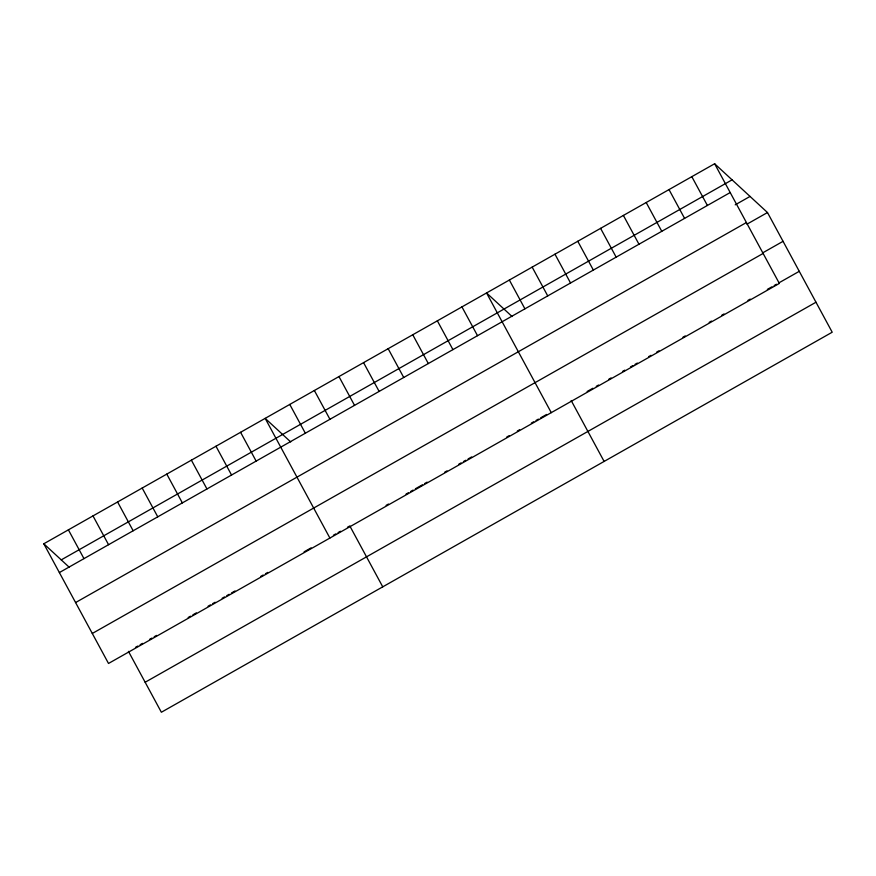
<?xml version="1.0" encoding="UTF-8"?>
<svg xmlns="http://www.w3.org/2000/svg" width="876" height="876" viewBox="0 0 876 876"><rect width="100%" height="100%" fill="white"/><g stroke="black" fill="none" stroke-linecap="round" stroke-linejoin="round"><path stroke-width="1.31" d="M714.63 163.746L779.344 283.441L108.514 663.46L43.8 543.777L714.63 163.746L767.486 212.539L832.2 332.223L161.37 712.254L128.444 651.35M61.243 559.874L732.073 179.854M59.371 572.565L730.201 192.545M735.216 204.831L750.042 196.432M75.588 602.557L746.418 222.537M746.954 224.168L767.486 212.539M762.525 252.956L783.045 241.327M92.298 633.468L763.127 253.449M135.462 647.364L137.806 646.039M140.149 644.714L142.492 643.378M149.522 639.403L151.866 638.078M154.209 636.742L156.552 635.418M188.176 617.503L190.519 616.178M192.862 614.853L196.377 612.861M208.083 606.225L210.426 604.9M212.769 603.575L215.113 602.239M222.143 598.264L224.486 596.939M226.829 595.603L229.173 594.278M231.516 592.953L235.031 590.961M260.796 576.364L263.139 575.039M265.483 573.714L267.826 572.389M304.136 551.814L311.155 547.839M333.417 535.225L335.76 533.9M338.103 532.575L340.446 531.25M347.465 527.264L349.809 525.939L382.746 586.843M386.119 505.364L388.462 504.039M406.037 494.086L408.38 492.761M410.724 491.436L413.067 490.111M415.41 488.775L422.429 484.8M424.772 483.475L427.116 482.139M444.69 472.186L447.034 470.861M458.739 464.225L461.083 462.9M463.426 461.575L465.769 460.25M468.113 458.925L471.627 456.933M506.766 437.025L509.109 435.7M517.311 431.047L519.654 429.722M531.36 423.086L533.703 421.761M536.046 420.436L538.39 419.111M540.733 417.786L546.591 414.468M587.15 391.484L592.855 388.254M596.271 386.316L598.56 385.024M608.82 379.209L611.098 377.917M622.507 371.457L624.785 370.165M630.49 366.935L632.768 365.642M635.045 364.35L637.334 363.058M648.733 356.598L651.021 355.306M656.715 352.075L659.004 350.783M682.952 337.216L685.229 335.924M709.177 322.357L711.454 321.065M721.725 315.25L724.003 313.958M747.951 300.391L750.228 299.099M767.343 289.409L771.898 286.824M774.176 285.532L776.465 284.24M778.742 282.948L799.273 271.319M145.153 682.251L815.983 302.231M512.077 316.521L486.552 292.956L551.267 412.651M290.701 441.931L265.176 418.367L329.891 538.061M43.8 543.777L69.324 567.341M691.821 176.667L707.392 205.466M669.012 189.588L684.583 218.387M646.203 202.509L661.774 231.308M623.394 215.43L638.965 244.229M600.586 228.351L616.157 257.15M577.777 241.272L593.348 270.06M554.968 254.193L570.539 282.981M532.17 267.114L547.73 295.902M509.361 280.035L524.921 308.823M571.185 400.529L604.122 461.433M461.948 306.896L477.519 335.683M437.354 320.824L452.925 349.612M412.76 334.763L428.32 363.551M388.156 348.692L403.726 377.49M363.562 362.631L379.133 391.419M338.968 376.57L354.528 405.358M314.364 390.499L329.934 419.286M289.77 404.438L305.341 433.226M240.582 432.306L256.142 461.094M215.978 446.234L231.549 475.022M191.384 460.174L206.944 488.961M166.79 474.102L182.35 502.89M142.186 488.041L157.757 516.829M117.592 501.97L133.152 530.757M92.998 515.909L108.558 544.697M68.394 529.838L83.965 558.625"/></g></svg>
